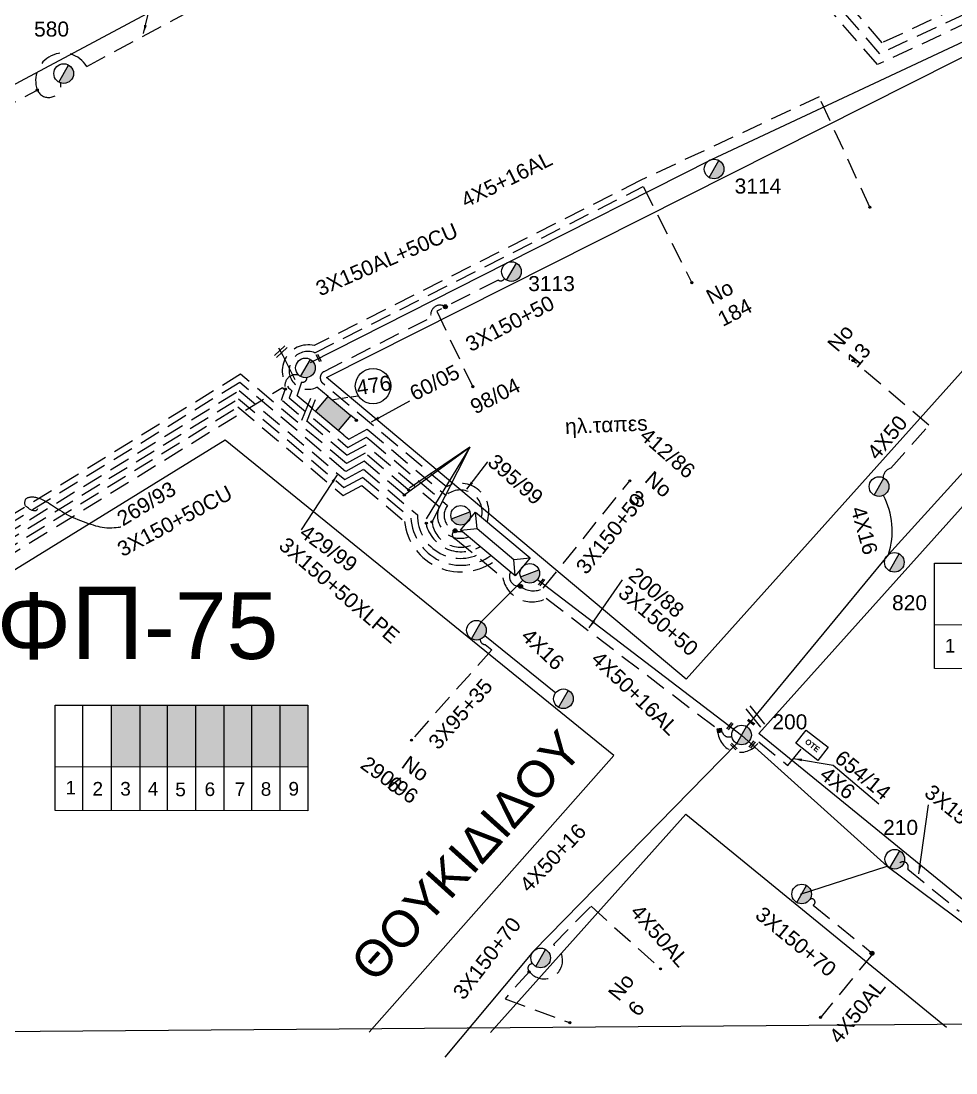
# Model space of a CAD drawing. Header units: millimetres. Extents: x 771 to 3391, y 686 to 1835.
# Drawn here: x 1545.8 to 1658, y 748.3 to 874.5 of the extents above; entities that cross this region are included whole.
import ezdxf

# ---------------------------------------------------------------- set-up
doc = ezdxf.new("R2010")
doc.units = ezdxf.units.MM
doc.linetypes.add('DASHED', pattern=[19.05, 12.7, -6.35])
for name, color, linetype in [('Link Box 4 Διευθύνσεων', 7, 'Continuous'), ('Pillar OTE', 7, 'Continuous'), ('Άγνωστα', 7, 'Continuous'), ('Γυμνά εναέρια ΧΤ και ΦΟΠ (3Φ)   4x50+16AL', 7, 'Continuous'), ('Εναέρια παροχή ΧΤ 4x16', 7, 'SYN_LINE'), ('Επιγραφές - Σχήματα', 7, 'Continuous'), ('Καλωδια Χ.Τ 3x95+35', 7, 'DASHED'), ('Καλώδια ΧΤ   3x150+50CU', 7, 'DASHED'), ('Καλώδια ΧΤ   3x150+70AL', 7, 'DASHED'), ('Καλώδια ΧΤ   3x150AL+50CU', 7, 'DASHED'), ('Μηχανική τομή', 7, 'Continuous'), ('Στύλος ΦΜ', 7, 'Continuous'), ('Στύλος ΦΜ @ 1', 7, 'Continuous'), ('Συνδέσεις', 7, 'Continuous'), ('Τομή', 7, 'Continuous'), ('Υποσταθμός εναέριος 2 στύλων', 7, 'Continuous'), ('Υποσταθμός πόλεως', 7, 'Continuous'), ('Υπόβαθρο ΔΕΗ', 7, 'Continuous'), ('Υπόγεια καλώδια Παροχών ΧΤ   4x50AL', 7, 'DASHED'), ('Υπόγεια καλώδια Παροχών ΧΤ   4x6', 7, 'DASHED')]:
    doc.layers.add(name, color=color, linetype=linetype)
doc.styles.add('arial', font='arial.ttf')
doc.styles.get("Standard").update_dxf_attribs({"font": 'arial.ttf'})
doc.linetypes.add('SYN_LINE', pattern='A,0.5,-0.0001,["/\\/\\/\\/",Standard,S=0.1,R=0,X=0,Y=-0.05],-0.25', length=0.7501)
doc.dimstyles.new('ISO-25', dxfattribs={"dimtxt": 2.5, "dimasz": 2.5, "dimexe": 1.25, "dimexo": 0.625, "dimtad": 1, "dimtxsty": 'Standard', "dimcen": 2.5, "dimadec": 0, "dimazin": 0, "dimtfac": 1, "dimtmove": 0, "dimatfit": 3, "dimfxl": 1, "dimarcsym": 0})

# ---------------------------------------------------------------- blocks, each defined once
blk = doc.blocks.new('LINK BOX 4 ΑΝΑΧΩΡΗΣΕΩΝ')
at = {"layer": 'Link Box 4 Διευθύνσεων', "ltscale": 40}
blk.add_hatch(color=256, dxfattribs=at).paths.add_polyline_path([(-3.54, 0), (-3.54, -4.67), (3.54, -4.67), (3.54, 0)])
for p, q in [((-3.54, 0), (-5.33, 0)), ((5.33, 0), (3.54, 0)), ((-3.54, -4.67), (-5.33, -4.67)), ((5.33, -4.67), (3.54, -4.67))]:
    blk.add_line(p, q, dxfattribs=at)
blk.add_lwpolyline([(-3.54, -4.67), (-3.54, 0), (3.54, 0), (3.54, -4.67)], close=True, dxfattribs=at)
blk = doc.blocks.new('ΥΠΑΡΧΩΝ ΤΣΙΜΕΝΤΕΝΙΟΣ ΣΤΥΛΟΣ')
at = {"layer": 'Στύλος ΦΜ'}
blk.add_hatch(color=7, dxfattribs=at).paths.add_polyline_path([(-1.29, -2.28, 0.574793), (2.62, 0, 0.268822), (1.3, 2.27)])
at = {"layer": 'Στύλος ΦΜ', "color": 7}
blk.add_line((-1.29, -2.28), (1.3, 2.27), dxfattribs=at)
blk.add_circle((0, 0), 2.62, dxfattribs=at)
at = {"layer": 'Στύλος ΦΜ', "flags": 4}
for tag, p in [('ΑΡΙΘΜΟΣ', (-4.68, 8.05)), ('ΤΥΠΟΣ', (-4.91, 3.03))]:
    blk.add_attdef(tag, p, '', height=4, dxfattribs=at)
blk = doc.blocks.new('_ΣΥΝΔΕΣΗ')
at = {"layer": 'Συνδέσεις', "linetype": 'SYN_LINE', "ltscale": 40}
blk.add_hatch(color=256, dxfattribs=at).paths.add_polyline_path([(0.5, -0.01, 1), (-0.5, -0.01, 1)])
at = {"layer": 'Συνδέσεις'}
blk.add_circle((0, -0.01), 0.5, dxfattribs=at)
blk = doc.blocks.new('ΜΗΧΑΝΙΚΗ ΤΟΜΗ')
at = {"layer": 'Μηχανική τομή', "ltscale": 40}
for p, q in [((-1.89, 0.78), (1.89, 0.78)), ((1.89, 0), (-1.89, 0))]:
    blk.add_line(p, q, dxfattribs=at)
blk = doc.blocks.new('ΤΟΜΗ')
at = {"layer": 'Τομή', "ltscale": 40}
for p, q in [((-5.68, 0), (5.68, 0)), ((5.68, -2.33), (-5.68, -2.33))]:
    blk.add_line(p, q, dxfattribs=at)
blk = doc.blocks.new('ΥΠΟΣΤΑΘΜΟΣ ΕΝΑΕΡΙΟΣ ΕΠΙ 2 ΣΤΥΛΩΝ')
at = {"layer": 'Υποσταθμός εναέριος 2 στύλων', "linetype": 'Continuous'}
for points in [[(-11.97, -2.11, 0.574793), (-8.45, -0.07, 0.268822), (-9.64, 1.98)], [(9.68, -2.15, 0.574793), (13.19, -0.1, 0.268822), (12.01, 1.95)]]:
    blk.add_hatch(color=256, dxfattribs=at).paths.add_polyline_path(points)
for p, q in [((-11.97, -2.11), (-9.64, 1.98)), ((9.68, -2.15), (12.01, 1.95))]:
    blk.add_line(p, q, dxfattribs=at)
for centre in [(-10.81, -0.07), (10.84, -0.1)]:
    blk.add_circle(centre, 2.36, dxfattribs=at)
at = {"layer": 'Υποσταθμός πόλεως', "linetype": 'Continuous', "ltscale": 40}
blk.add_lwpolyline([(-8.57, 2.82), (8.57, 2.82), (8.57, -2.82), (-8.57, -2.82)], close=True, dxfattribs=at)
for points in [[(-5.75, 0), (-8.57, 2.82)], [(5.75, 0), (8.57, 2.82)], [(-8.57, -2.82), (-5.75, 0)], [(-5.75, 0), (5.75, 0)], [(8.57, -2.82), (5.75, 0)]]:
    blk.add_lwpolyline(points, dxfattribs=at)
at = {"layer": 'Υποσταθμός εναέριος 2 στύλων', "ltscale": 40, "flags": 1}
for tag, p in [('ΜΕΤΑΣΧΗΜΑΤΙΣΜΟΣ', (14.09, 2.51)), ('ΙΣΧΥΣ', (14.07, -0.28)), ('ΑΡΙΘΜΟΣ', (14.19, -3))]:
    blk.add_attdef(tag, p, '', height=1.8, dxfattribs=at)
blk = doc.blocks.new('τομή_')
at = {"layer": 'Επιγραφές - Σχήματα'}
for p, q in [((-1.29, -0.22), (0.13, 0.75)), ((-1.08, -0.46), (0.34, 0.51)), ((-0.66, 0.62), (-0.29, -0.37))]:
    blk.add_line(p, q, dxfattribs=at)
blk = doc.blocks.new('PILLAR ΟΤΕ')
at = {"layer": 'Pillar OTE', "ltscale": 40}
blk.add_lwpolyline([(-3.31, 2.02), (3.39, 2.02), (3.39, -1.99), (-3.31, -1.99)], close=True, dxfattribs=at)
at = {"layer": 'Pillar OTE', "insert": (-1.81, 0.71), "char_height": 1.3575, "width": 109.961, "attachment_point": 1}
blk.add_mtext('{\\fArial|b1|i0|c161|p34;OTE}', dxfattribs=at)
blk = doc.blocks.new('TSONTA XT1')
at = {"ltscale": 40}
h = blk.add_hatch(color=256, dxfattribs=at)
h.dxf.hatch_style = 1
h.paths.add_polyline_path([(595.96, 2487.66), (597.07, 2488.77), (595.96, 2489.87), (594.85, 2488.77)])
blk.add_lwpolyline([(594.85, 2488.77), (595.96, 2489.87), (597.07, 2488.77), (595.96, 2487.66)], close=True, dxfattribs=at)

msp = doc.modelspace()

# ---------------------------------------------------------------- hatches: boundary and pattern name
at = {"layer": 'Καλώδια ΧΤ   3x150+50CU', "linetype": 'DASHED', "ltscale": 0.2}
h = msp.add_hatch(color=2, dxfattribs=at)
h.dxf.hatch_style = 1
h.paths.add_polyline_path([(1560.06394, 792.39046), (1556.62437, 792.39068), (1556.62391, 785.02696), (1560.06348, 785.02362)])
h = msp.add_hatch(color=6, dxfattribs=at)
h.dxf.hatch_style = 1
h.paths.add_polyline_path([(1563.3615, 792.39026), (1560.06394, 792.39046), (1560.06348, 785.02362), (1563.36103, 785.02042)])
h = msp.add_hatch(color=27, dxfattribs=at)
h.dxf.hatch_style = 1
h.paths.add_polyline_path([(1566.74749, 792.39005), (1563.3615, 792.39026), (1563.36103, 785.02042), (1566.74703, 785.01713)])
h = msp.add_hatch(color=151, dxfattribs=at)
h.dxf.hatch_style = 1
h.paths.add_polyline_path([(1570.14414, 792.38983), (1566.74749, 792.39005), (1566.74703, 785.01713), (1570.14368, 785.01383)])
h = msp.add_hatch(color=85, dxfattribs=at)
h.dxf.hatch_style = 1
h.paths.add_polyline_path([(1573.48118, 792.38962), (1570.14414, 792.38983), (1570.14368, 785.01383), (1573.48072, 785.01059)])
h = msp.add_hatch(color=173, dxfattribs=at)
h.dxf.hatch_style = 1
h.paths.add_polyline_path([(1576.86956, 792.38941), (1573.48118, 792.38962), (1573.48072, 785.01059), (1576.8691, 785.0073)])
h = msp.add_hatch(color=62, dxfattribs=at)
h.dxf.hatch_style = 1
h.paths.add_polyline_path([(1580.18966, 792.3892), (1576.86956, 792.38941), (1576.8691, 785.0073), (1580.1892, 785.00408)])

# ---------------------------------------------------------------- linework, layer by layer
at = {"layer": 'Pillar OTE', "ltscale": 40}
for points in [[(1655.41233, 796.78943), (1655.41312, 809.42971), (1685.74619, 809.42782), (1685.7454, 796.76006), (1655.41233, 796.79036)], [(1655.41266, 802.07215), (1685.74573, 802.04269)], [(1549.85579, 779.75082), (1549.85658, 792.3911), (1580.18966, 792.3892), (1580.18887, 779.72145), (1549.85579, 779.75174)], [(1553.1837, 779.74842), (1553.1845, 792.3909)], [(1556.62358, 779.74499), (1556.62437, 792.39068)], [(1560.06315, 779.74155), (1560.06394, 792.39046)], [(1563.3607, 779.73826), (1563.3615, 792.39026)], [(1566.7467, 779.73488), (1566.74749, 792.39005)], [(1570.14335, 779.73148), (1570.14414, 792.38983)], [(1573.48039, 779.72815), (1573.48118, 792.38962)], [(1576.86877, 779.72477), (1576.86956, 792.38941)], [(1549.85612, 785.03354), (1580.1892, 785.00408)]]:
    msp.add_lwpolyline(points, dxfattribs=at)
at = {"layer": 'Άγνωστα'}
msp.add_lwpolyline([(1547.72471, 815.9741), (1547.65526, 815.81905), (1547.54931, 815.73265), (1547.41576, 815.70371), (1547.2635, 815.72106), (1547.10143, 815.7735), (1546.93845, 815.84985), (1546.78346, 815.93893), (1546.64534, 816.02955), (1546.53107, 816.11269), (1546.43989, 816.18802), (1546.3691, 816.25736), (1546.31601, 816.32254), (1546.27793, 816.38538), (1546.25218, 816.44772), (1546.23605, 816.51137), (1546.22686, 816.57817), (1546.22245, 816.64937), (1546.22283, 816.72389), (1546.22853, 816.80011), (1546.24008, 816.87637), (1546.25802, 816.95105), (1546.28289, 817.0225), (1546.31522, 817.08907), (1546.35554, 817.14913), (1546.40424, 817.2014), (1546.46099, 817.24602), (1546.52533, 817.2835), (1546.59679, 817.31436), (1546.6749, 817.3391), (1546.75918, 817.35823), (1546.84917, 817.37226), (1546.94438, 817.38169), (1547.04443, 817.38686), (1547.14923, 817.38735), (1547.25879, 817.3826), (1547.3731, 817.37201), (1547.49216, 817.35499), (1547.61597, 817.33097), (1547.74453, 817.29936), (1547.87784, 817.25958), (1548.01606, 817.21104), (1548.16011, 817.15313), (1548.31103, 817.08525), (1548.46992, 817.0068), (1548.63783, 816.91717), (1548.81583, 816.81575), (1549.00501, 816.70194), (1549.20642, 816.57513), (1549.42093, 816.43524), (1549.64854, 816.28427), (1549.88902, 816.12473), (1550.14217, 815.95915), (1550.40777, 815.79005), (1550.68561, 815.61995), (1550.97546, 815.45137), (1551.27713, 815.28682), (1551.58989, 815.12843), (1551.91111, 814.97673), (1552.23764, 814.83183), (1552.56635, 814.69388), (1552.8941, 814.563), (1553.21775, 814.43931), (1553.53415, 814.32294), (1553.84018, 814.21403), (1554.13374, 814.11283), (1554.41691, 814.02019), (1554.69283, 813.93709), (1554.96461, 813.86452), (1555.2354, 813.80345), (1555.50831, 813.75487), (1555.78649, 813.71977), (1556.07305, 813.69912), (1556.3686, 813.69316), (1556.66367, 813.6992), (1556.94627, 813.71377), (1557.20438, 813.73343), (1557.42603, 813.75473), (1557.5992, 813.77421), (1557.7119, 813.78843), (1557.75213, 813.79394)], dxfattribs=at)
at = {"layer": 'Άγνωστα', "color": 27, "linetype": 'SYN_LINE', "ltscale": 8}
for points in [[(1601.01871, 802.405), (1606.0014, 807.38668)], [(1601.43096, 800.7574), (1609.96573, 793.89538)]]:
    msp.add_lwpolyline(points, dxfattribs=at)
at = {"layer": 'Άγνωστα', "color": 27}
msp.add_lwpolyline([(1639.33267, 769.71932), (1649.7585, 773.09023)], dxfattribs=at)
at = {"layer": 'Γυμνά εναέρια ΧΤ και ΦΟΠ (3Φ)   4x50+16AL', "color": 62, "linetype": 'Continuous', "ltscale": 0.2}
msp.add_lwpolyline([(1580.51887, 833.51983), (1604.12827, 845.50266), (1628.66798, 857.88644), (1662.15242, 873.55902)], dxfattribs=at)
at = {"layer": 'Γυμνά εναέρια ΧΤ και ΦΟΠ (3Φ)   4x50+16AL', "color": 30, "linetype": 'Continuous', "ltscale": 0.2}
msp.add_lwpolyline([(1688.27784, 850.43179), (1673.45849, 836.43896), (1649.90983, 810.48757), (1632.84553, 789.83445)], dxfattribs=at)
at = {"layer": 'Γυμνά εναέρια ΧΤ και ΦΟΠ (3Φ)   4x50+16AL', "color": 27, "linetype": 'Continuous', "ltscale": 0.2}
msp.add_lwpolyline([(1607.76474, 807.49731), (1632.26224, 788.81127), (1649.7585, 773.09023), (1674.08668, 754.95505)], dxfattribs=at)
at = {"layer": 'Γυμνά εναέρια ΧΤ και ΦΟΠ (3Φ)   4x50+16AL', "color": 151, "linetype": 'Continuous', "ltscale": 0.2}
msp.add_lwpolyline([(1631.67894, 787.7881), (1607.2862, 762.85856), (1596.62466, 750.14099)], dxfattribs=at)
at = {"layer": 'Εναέρια παροχή ΧΤ 4x16', "color": 30, "linetype": 'SYN_LINE', "ltscale": 8}
msp.add_arc((1641.13155, 813.29984), 9.21776, 342.23625, 27.6508293, dxfattribs=at)
at = {"layer": 'Καλωδια Χ.Τ 3x95+35', "color": 27, "linetype": 'DASHED', "ltscale": 0.2}
msp.add_lwpolyline([(1600.9012, 800.30234, 0.480945013), (1601.4956, 799.68815), (1602.28054, 799.05182), (1592.63236, 788.20626)], format="xyb", dxfattribs=at)
at = {"layer": 'Καλώδια ΧΤ   3x150+50CU', "color": 133, "linetype": 'DASHED', "ltscale": 0.2}
msp.add_lwpolyline([(1697.47564, 839.90772), (1703.20784, 847.86485), (1692.69956, 855.43487), (1668.07072, 875.7043, 0.378678034), (1661.93862, 877.85735), (1649.15439, 871.89787), (1621.28586, 904.01467), (1623.55979, 907.31727), (1621.85389, 908.63365), (1625.98583, 913.98823), (1630.07255, 910.83465, 0.348264906), (1632.29262, 913.21321), (1631.59969, 913.74792)], format="xyb", dxfattribs=at)
at = {"layer": 'Καλώδια ΧΤ   3x150+50CU', "color": 85, "linetype": 'DASHED', "ltscale": 0.2}
for points in [[(1696.48101, 840.63307), (1701.58359, 847.71621), (1692.0462, 854.58681), (1667.22492, 875.01462, 0.005404072), (1667.22492, 875.01462, 0.374006017), (1662.5149, 876.95579), (1648.87874, 870.58291), (1621.62531, 901.99086), (1616.54326, 899.0229)], [(1505.51152, 839.10149), (1508.4893, 840.7076), (1536.6806, 806.5693), (1571.80783, 828.18653), (1584.43739, 817.54599), (1586.67888, 818.77722), (1591.80075, 814.45731, 0.588389048), (1602.78699, 809.83582)]]:
    msp.add_lwpolyline(points, format="xyb", dxfattribs=at)
at = {"layer": 'Καλώδια ΧΤ   3x150+50CU', "color": 1, "linetype": 'DASHED', "ltscale": 0.2}
for points in [[(1695.4843, 841.35994), (1699.98959, 847.53776), (1691.39283, 853.73875), (1666.41734, 874.29348, 0.432353796), (1663.09118, 876.05424), (1648.59997, 869.27155), (1621.65986, 900.31841), (1610.87177, 894.01807, -0.332248212), (1609.14259, 897.40373), (1610.765, 898.35123)], [(1599.48824, 812.59705, -0.651176888), (1595.95127, 816.18942), (1587.15928, 823.60481), (1584.91641, 822.37283), (1577.03885, 829.00976), (1577.50461, 830.38528, -0.610853081), (1579.12605, 831.99776)], [(1511.06391, 789.8655), (1577.15439, 830.53745, 0.562564378), (1577.50461, 830.38528)]]:
    msp.add_lwpolyline(points, format="xyb", dxfattribs=at)
at = {"layer": 'Καλώδια ΧΤ   3x150+50CU', "color": 151, "linetype": 'DASHED', "ltscale": 0.2}
for points in [[(1647.67526, 852.15429), (1641.57079, 865.40478), (1620.11027, 855.36006), (1580.9738, 835.54392, 0.800111475), (1578.26235, 830.12871), (1577.97158, 829.27), (1585.01221, 823.33819), (1585.01221, 823.33819), (1585.01221, 823.33819), (1585.01221, 823.33819), (1587.25536, 824.57033), (1587.6317, 824.25503), (1596.9702, 816.37659, 0.663389384), (1598.73066, 813.23119)], [(1597.87544, 813.32637, 0.78381409), (1597.97967, 812.33401), (1603.60949, 807.67343, 0.510202129), (1608.81138, 805.22745), (1629.95882, 789.09675, 0.416892814), (1631.09346, 788.65015)]]:
    msp.add_lwpolyline(points, format="xyb", dxfattribs=at)
at = {"layer": 'Καλώδια ΧΤ   3x150+50CU', "color": 6, "linetype": 'DASHED', "ltscale": 0.2}
for points in [[(1581.94673, 830.01893), (1581.28463, 830.57676, -1.57194746), (1581.04692, 834.68424), (1620.46062, 854.64075), (1626.35298, 843.00346)], [(1584.51782, 824.8008), (1585.10801, 824.30356), (1587.31203, 825.5142), (1596.7821, 817.57994, -0.732090995), (1601.05183, 814.95975)]]:
    msp.add_lwpolyline(points, format="xyb", dxfattribs=at)
at = {"layer": 'Καλώδια ΧΤ   3x150+50CU', "color": 2, "linetype": 'DASHED', "ltscale": 0.2}
msp.add_lwpolyline([(1492.83311, 850.05495, -0.706118592), (1492.19137, 847.97415), (1504.57855, 839.50723), (1508.6878, 841.72361), (1536.85419, 807.61548), (1571.88104, 829.17094), (1584.53319, 818.51136), (1586.77496, 819.74274), (1592.57016, 814.85493, 0.596362535), (1602.1581, 810.36224)], format="xyb", dxfattribs=at)
at = {"layer": 'Καλώδια ΧΤ   3x150+50CU', "color": 173, "linetype": 'DASHED', "ltscale": 0.2}
msp.add_lwpolyline([(1517.50673, 847.38917), (1518.33882, 847.83797, -0.864725201), (1518.7186, 847.13386), (1509.4056, 842.11077), (1537.02778, 808.66165), (1571.95425, 830.15534), (1584.62899, 819.47673), (1586.87104, 820.70826), (1593.36047, 815.23491, 0.612207691), (1601.46378, 810.94341)], format="xyb", dxfattribs=at)
at = {"layer": 'Καλώδια ΧΤ   3x150+50CU', "color": 62, "linetype": 'DASHED', "ltscale": 0.2}
for points in [[(1603.81159, 843.60616, -0.449262243), (1603.06113, 843.4122), (1595.66232, 839.68491), (1600.03044, 830.49641)], [(1601.71626, 814.40358, 0.697146143), (1596.82856, 818.58469), (1581.90297, 831.08972, -0.432616893), (1582.05681, 832.41741), (1594.99265, 838.93407, -0.710129512), (1596.70692, 840.21115)], [(1580.78536, 827.94544), (1578.90432, 829.53024), (1579.46383, 831.18264, 0.546215701), (1580.07104, 831.70767)]]:
    msp.add_lwpolyline(points, format="xyb", dxfattribs=at)
at = {"layer": 'Καλώδια ΧΤ   3x150+50CU', "linetype": 'DASHED', "ltscale": 0.2}
for points in [[(1572.11771, 832.10978), (1537.39043, 810.73526)], [(1592.20914, 818.29908), (1587.0632, 822.63929), (1584.8206, 821.40746), (1572.11771, 832.10978), (1572.11771, 832.10978)], [(1572.02782, 831.13944), (1537.20138, 809.70781)], [(1591.70877, 817.67455), (1586.96712, 821.67378), (1584.7248, 820.44209), (1572.02782, 831.13944), (1572.02782, 831.13944)]]:
    msp.add_lwpolyline(points, dxfattribs=at)
for centre, radius, start, end in [((1598.53325, 814.82301), 3.47003, 185.2709708, 301.6929629), ((1598.6193, 815.16163), 4.35597, 193.4219896, 301.6227146)]:
    msp.add_arc(centre, radius, start, end, dxfattribs=at)
at = {"layer": 'Καλώδια ΧΤ   3x150+50CU', "color": 27, "linetype": 'DASHED', "ltscale": 0.2}
msp.add_arc((1605.57171, 807.83925), 1.18154, 152.6027998, 320.8705455, dxfattribs=at)
at = {"layer": 'Καλώδια ΧΤ   3x150+70AL', "color": 27, "linetype": 'DASHED', "ltscale": 0.2}
for points in [[(1651.2729, 773.46054, -0.80511977), (1652.21065, 772.70423), (1658.39596, 767.66179)], [(1640.4853, 769.10628, -1.030085432), (1640.86555, 768.39704), (1648.01004, 762.55417)]]:
    msp.add_lwpolyline(points, format="xyb", dxfattribs=at)
at = {"layer": 'Καλώδια ΧΤ   3x150+70AL', "color": 151, "linetype": 'DASHED', "ltscale": 0.2}
msp.add_lwpolyline([(1607.20306, 761.35257, 0.737229073), (1606.79546, 760.42869), (1603.87063, 757.15797), (1611.7113, 754.26626)], format="xyb", dxfattribs=at)
at = {"layer": 'Καλώδια ΧΤ   3x150AL+50CU', "color": 62, "linetype": 'DASHED', "ltscale": 0.2}
for points in [[(1547.71396, 866.22893, -0.908616003), (1553.64348, 869.06085), (1589.24377, 888.08978, 0.630689176), (1591.30307, 889.233)], [(1526.09715, 854.6744), (1547.71396, 866.22893, 0.89972424), (1550.52099, 867.08188)]]:
    msp.add_lwpolyline(points, format="xyb", dxfattribs=at)
at = {"layer": 'Καλώδια ΧΤ   3x150AL+50CU', "color": 27, "linetype": 'DASHED', "ltscale": 0.2}
msp.add_lwpolyline([(1605.72986, 806.66834, 0.3088454), (1608.45431, 806.4276), (1618.84782, 819.32853)], format="xyb", dxfattribs=at)
at = {"layer": 'Υπόβαθρο ΔΕΗ'}
for points in [[(887.18759, 748.25165), (2875.29445, 763.38266), (2895.53155, 1762.67838)], [(1495.75881, 851.43859), (1585.76656, 932.88624), (1619.24987, 907.29786), (1618.26229, 906.07647), (1504.65455, 845.3513), (1495.75881, 851.43859)], [(1582.41674, 831.70294), (1663.37246, 872.48591), (1681.4231, 857.77169), (1625.60921, 795.51522), (1582.41674, 831.70294)], [(1634.3315, 788.99576), (1688.71361, 849.55517), (1722.95653, 824.50334), (1667.62916, 761.85057), (1634.3315, 788.99576)], [(1577.20392, 834.35219), (1578.61877, 831.46358)], [(1585.39172, 829.40906), (1586.23516, 829.54041)], [(1583.09513, 829.0514), (1583.97604, 829.18859)], [(1584.31969, 829.2421), (1584.99962, 829.34799)], [(1587.55016, 753.16465), (1616.92825, 786.37157), (1570.25218, 824.21065), (1478.63768, 767.69913), (1478.63768, 767.69913), (1478.63768, 767.69913), (1493.71979, 753.48995)], [(1591.86496, 817.70215), (1599.64881, 823.37198)], [(1599.64881, 823.37198), (1592.41927, 818.44221)], [(1599.64881, 823.37198), (1594.40621, 814.75829)], [(1599.64881, 823.37198), (1595.14429, 814.51406)], [(1643.24946, 785.18502), (1648.75926, 780.54279)], [(1602.11696, 753.10664), (1625.56806, 779.33099), (1656.84867, 753.74922)]]:
    msp.add_lwpolyline(points, dxfattribs=at)
msp.add_circle((1588.01984, 830.69194), 2.12394, dxfattribs=at)
at = {"layer": 'Υπόγεια καλώδια Παροχών ΧΤ   4x50AL', "color": 30, "linetype": 'DASHED', "ltscale": 0.2}
msp.add_lwpolyline([(1649.2599, 819.70244, -0.338117217), (1650.17491, 820.8329), (1654.76498, 825.98197), (1645.61881, 833.7745)], format="xyb", dxfattribs=at)
at = {"layer": 'Υπόγεια καλώδια Παροχών ΧΤ   4x50AL', "color": 151, "linetype": 'DASHED', "ltscale": 0.2}
msp.add_lwpolyline([(1606.79546, 760.42869, 1.219184602), (1609.68295, 763.65764), (1614.1928, 768.26674), (1622.59836, 760.72319)], format="xyb", dxfattribs=at)
at = {"layer": 'Υπόγεια καλώδια Παροχών ΧΤ   4x50AL', "color": 27, "ltscale": 0.2}
msp.add_lwpolyline([(1648.01004, 762.55417), (1641.83494, 755.00344)], dxfattribs=at)
at = {"layer": 'Υπόγεια καλώδια Παροχών ΧΤ   4x6', "color": 151, "linetype": 'DASHED', "ltscale": 0.2}
msp.add_lwpolyline([(1629.41135, 789.08302, 0.706646694), (1634.34257, 787.99676), (1637.83042, 785.15336), (1639.50919, 787.21262)], format="xyb", dxfattribs=at)

# ---------------------------------------------------------------- block references
at = {"layer": 'Link Box 4 Διευθύνσεων', "xscale": 0.4999999999999999, "yscale": 0.4999999999999999, "zscale": 0.4999999999999999, "rotation": 319.8854961079566}
msp.add_blockref('LINK BOX 4 ΑΝΑΧΩΡΗΣΕΩΝ', (1583.9842, 828.30234), dxfattribs=at)
at = {"layer": 'Pillar OTE', "xscale": 0.4999999999999999, "yscale": 0.4999999999999999, "zscale": 0.4999999999999999, "rotation": 322.1116845012512}
msp.add_blockref('PILLAR ΟΤΕ', (1640.70736, 787.58533), dxfattribs=at)
at = {"layer": 'Επιγραφές - Σχήματα', "rotation": 8.785459169345923}
msp.add_blockref('τομή_', (1577.43852, 834.76029), dxfattribs=at)
at = {"layer": 'Μηχανική τομή'}
for p, xscale, yscale, zscale, rotation in [((1581.40511, 834.019), 0.2500000000001928, 0.2500000000001928, 0.2500000000001928, 297.7517472397382), ((1608.34088, 807.08029), 0.249999999999919, 0.249999999999919, 0.249999999999919, 53.21778799700905), ((1633.34315, 790.28078), 0.2500000000001928, 0.2500000000001928, 0.2500000000001928, 324.6234704964245), ((1630.9536, 789.82468), 0.249999999999919, 0.249999999999919, 0.249999999999919, 53.21778799700905), ((1631.25488, 787.3547), 0.2500000000001927, 0.2500000000001927, 0.2500000000001927, 314.9053451246317), ((1633.60101, 787.60833), 0.249999999999919, 0.249999999999919, 0.249999999999919, 53.21778799700905)]:
    msp.add_blockref('ΜΗΧΑΝΙΚΗ ΤΟΜΗ', p, dxfattribs=dict(at, xscale=xscale, yscale=yscale, zscale=zscale, rotation=rotation))
at = {"layer": 'Στύλος ΦΜ @ 1', "ltscale": 40}
ref = msp.add_blockref('ΥΠΑΡΧΩΝ ΤΣΙΜΕΝΤΕΝΙΟΣ ΣΤΥΛΟΣ', (1550.88718, 868.20128), dxfattribs=dict(at, xscale=0.4499999999998181, yscale=0.4499999999998181, zscale=0.4499999999998181))
ref.add_attrib('ΤΥΠΟΣ', '580', (1547.33101, 872.64368), dxfattribs={"layer": 'Στύλος ΦΜ', "height": 1.8, "flags": 4})
ref = msp.add_blockref('ΥΠΑΡΧΩΝ ΤΣΙΜΕΝΤΕΝΙΟΣ ΣΤΥΛΟΣ', (1628.96521, 856.74272), dxfattribs=dict(at, xscale=0.4499999999998181, yscale=0.4499999999998181, zscale=0.4499999999998181))
ref.add_attrib('ΤΥΠΟΣ', '3114', (1631.43253, 853.80104), dxfattribs={"layer": 'Στύλος ΦΜ', "height": 1.8, "flags": 4})
ref = msp.add_blockref('ΥΠΑΡΧΩΝ ΤΣΙΜΕΝΤΕΝΙΟΣ ΣΤΥΛΟΣ', (1604.641, 844.44235), dxfattribs=dict(at, xscale=0.4499999999998181, yscale=0.4499999999998181, zscale=0.4499999999998181))
ref.add_attrib('ΤΥΠΟΣ', '3113', (1606.65511, 842.09641), dxfattribs={"layer": 'Στύλος ΦΜ', "height": 1.8, "flags": 4})
at = {"layer": 'Στύλος ΦΜ @ 1', "ltscale": 40, "xscale": 0.4499999999998181, "yscale": 0.4499999999998181, "zscale": 0.4499999999998181}
for p in [(1579.91226, 832.87469), (1648.77027, 818.63128), (1600.43315, 801.38311), (1610.88362, 793.15739), (1639.48386, 769.72618), (1608.14791, 762.0557)]:
    msp.add_blockref('ΥΠΑΡΧΩΝ ΤΣΙΜΕΝΤΕΝΙΟΣ ΣΤΥΛΟΣ', p, dxfattribs=at)
at = {"layer": 'Στύλος ΦΜ @ 1', "ltscale": 40}
ref = msp.add_blockref('ΥΠΑΡΧΩΝ ΤΣΙΜΕΝΤΕΝΙΟΣ ΣΤΥΛΟΣ', (1650.60827, 809.53925), dxfattribs=dict(at, xscale=0.4499999999998181, yscale=0.4499999999998181, zscale=0.4499999999998181))
ref.add_attrib('ΤΥΠΟΣ', '820', (1650.33177, 803.78716), dxfattribs={"layer": 'Στύλος ΦΜ', "height": 1.8, "flags": 4})
ref = msp.add_blockref('ΥΠΑΡΧΩΝ ΤΣΙΜΕΝΤΕΝΙΟΣ ΣΤΥΛΟΣ', (1632.25997, 788.81257), dxfattribs=dict(at, xscale=0.4499999999998181, yscale=0.4499999999998181, zscale=0.4499999999998181))
ref.add_attrib('ΤΥΠΟΣ', '200', (1635.96521, 789.49531), dxfattribs={"layer": 'Στύλος ΦΜ', "height": 1.8, "flags": 4})
ref = msp.add_blockref('ΥΠΑΡΧΩΝ ΤΣΙΜΕΝΤΕΝΙΟΣ ΣΤΥΛΟΣ', (1650.6635, 773.90257), dxfattribs=dict(at, xscale=0.4499999999998181, yscale=0.4499999999998181, zscale=0.4499999999998181))
ref.add_attrib('ΤΥΠΟΣ', '210', (1649.25966, 776.8259), dxfattribs={"layer": 'Στύλος ΦΜ', "height": 1.8, "flags": 4})
at = {"layer": 'Συνδέσεις'}
for p, xscale, yscale, zscale in [((1547.71396, 866.22893), 0.25, 0.25, 0.25), ((1647.67526, 852.15429), 0.25, 0.25, 0.25), ((1626.30247, 843.10321), 0.25, 0.25, 0.25), ((1596.70692, 840.21115), 0.4777242751394019, 0.4777242751394019, 0.4777242751394019), ((1645.64502, 833.75216), 0.25, 0.25, 0.25), ((1577.48872, 830.33835), 0.25, 0.25, 0.25), ((1600.0062, 830.62176), 0.25, 0.25, 0.25), ((1586.02166, 826.58576), 0.25, 0.25, 0.25), ((1618.84782, 819.32853), 0.25, 0.25, 0.25), ((1592.27752, 818.2414), 0.25, 0.25, 0.25), ((1591.77715, 817.61688), 0.25, 0.25, 0.25), ((1594.41867, 814.23731), 0.25, 0.25, 0.25), ((1595.08843, 814.40553), 0.25, 0.25, 0.25), ((1597.87544, 813.32637), 0.4777242751394019, 0.4777242751394019, 0.4777242751394019), ((1605.72986, 806.66834), 0.4777242751394019, 0.4777242751394019, 0.4777242751394019), ((1592.63236, 788.20626), 0.25, 0.25, 0.25), ((1647.92267, 762.62562), 0.4777242751394019, 0.4777242751394019, 0.4777242751394019), ((1606.75168, 760.37973), 0.25, 0.25, 0.25), ((1622.53901, 760.74508), 0.25, 0.25, 0.25), ((1641.73927, 754.92685), 0.25, 0.25, 0.25), ((1611.65195, 754.28815), 0.25, 0.25, 0.25)]:
    msp.add_blockref('_ΣΥΝΔΕΣΗ', p, dxfattribs=dict(at, xscale=xscale, yscale=yscale, zscale=zscale))
at = {"layer": 'Συνδέσεις', "xscale": 0.3075184835441075, "yscale": 0.3075184835441075, "zscale": 0.3075184835441075, "rotation": 54.01488020215501}
msp.add_blockref('TSONTA XT1', (2141.21852, 191.36808), dxfattribs=at)
at = {"layer": 'Τομή'}
for p, xscale, yscale, zscale, rotation in [((1580.54962, 827.71373), 0.2499999999998873, 0.2499999999998873, 0.2499999999998873, 248.1909067709115), ((1634.14638, 791.21456), 0.2499999999999669, 0.2499999999999669, 0.2499999999999669, 308.1680509152084)]:
    msp.add_blockref('ΤΟΜΗ', p, dxfattribs=dict(at, xscale=xscale, yscale=yscale, zscale=zscale, rotation=rotation))
at = {"layer": 'Υποσταθμός εναέριος 2 στύλων', "xscale": 0.5, "yscale": 0.5, "zscale": 0.5, "rotation": 320.0688496222801}
msp.add_blockref('ΥΠΟΣΤΑΘΜΟΣ ΕΝΑΕΡΙΟΣ ΕΠΙ 2 ΣΤΥΛΩΝ', (1602.71086, 811.7353), dxfattribs=at)

# ---------------------------------------------------------------- texts
at = {"ltscale": 30, "char_height": 1.63441, "width": 11.2572904, "attachment_point": 1}
for s, insert in [('1', (1656.65849, 800.35075)), ('1', (1551.10195, 783.31214)), ('2', (1554.34042, 783.17868)), ('3', (1557.67101, 783.17868)), ('4', (1560.97451, 783.17868)), ('5', (1564.27802, 783.0975)), ('6', (1567.79815, 783.12456)), ('7', (1571.4266, 783.12456)), ('8', (1574.54056, 783.15162)), ('9', (1577.87114, 783.17868))]:
    msp.add_mtext(s, dxfattribs=dict(at, insert=insert))
at = {"ltscale": 40, "insert": (1584.99522, 761.78109), "char_height": 4, "width": 64.8866414, "attachment_point": 1, "rotation": 47.9301614, "style": 'arial'}
msp.add_mtext('{\\H1.083x;ΘOYKIΔIΔOY}', dxfattribs=at)
at = {"layer": 'Άγνωστα', "color": 7, "char_height": 1.8, "attachment_point": 1}
for s, gutter_width, insert, rotation in [('4X5+16AL', 12.5, (1598.36418, 853.65975), 26.6279846), ('3X150+50', 12.5, (1598.91566, 836.3512), 27.430199), ('60/05', 12.5, (1592.19962, 830.47047), 27.430199), ('476', 12.5, (1585.90239, 831.35576), 9.0165632), ('98/04', 12.5, (1599.47505, 828.86571), 27.430199), ('4X50', 12.5, (1647.18079, 822.84107), 50.4055177), ('412/86', 1.87107, (1621.0881, 825.86532), 319.077477), ('395/99', 1.87107, (1602.8226, 822.69761), 319.077477), ('269/93', 1.79318, (1557.05091, 815.36026), 31.3920035), ('3X150+50CU', 12.5, (1557.10238, 811.74037), 28.0358893), ('3X150+50', 12.5, (1612.22356, 809.08699), 51.1769145), ('429/99', 1.66736, (1580.11412, 814.22138), 324.117569), ('3X150+50XLPE', 12.5, (1577.73975, 812.70234), 319.5328439), ('200/88', 12.5, (1619.71651, 809.10332), 319.5328439), ('3X150+50', 12.5, (1618.47431, 807.00018), 319.5328439), ('3X95+35', 12.5, (1594.50612, 788.10825), 48.969831), ('654/14', 12.5, (1644.42955, 787.14748), 320.6551925), ('290/96', 1.66736, (1587.41295, 786.41612), 324.117569), ('4X6', 12.5, (1642.64453, 785.18502), 320.6551925), ('3X150+70', 12.5, (1655.21138, 783.02574), 320.6551925), ('4X50+16', 12.5, (1605.44564, 771.04119), 46.2596131), ('3X150+70', 12.5, (1634.90478, 768.36738), 320.6551925), ('3X150+70', 12.5, (1597.45866, 757.9986), 52.5037237)]:
    msp.add_mtext_dynamic_manual_height_columns(s, width=1.8, gutter_width=gutter_width, heights=[0.04535], dxfattribs=dict(at, insert=insert, rotation=rotation))
at = {"layer": 'Άγνωστα', "color": 7}
note = msp.add_mtext_dynamic_manual_height_columns('No ', width=1.8, gutter_width=1.79318, heights=[0.04535, 0], dxfattribs=dict(at, insert=(1624.60688, 840.38695), char_height=1.8, attachment_point=1, rotation=27.430199))
for column, words in zip(note.columns.linked_columns, ['184']):
    column.text = words
note = msp.add_mtext_dynamic_manual_height_columns('No ', width=1.8, gutter_width=2.19246, heights=[0.04535, 0], dxfattribs=dict(at, insert=(1639.87236, 832.73584), char_height=1.8, attachment_point=1, rotation=50.4055177))
for column, words in zip(note.columns.linked_columns, ['13\\P']):
    column.text = words
note = msp.add_mtext_dynamic_manual_height_columns('ηλ.ταπεs^J', width=1.8, gutter_width=12.5, heights=[0.04535, 0], dxfattribs=dict(at, insert=(1596.74775, 826.13732), char_height=1.8, attachment_point=1, rotation=2.4309439))
for column, words in zip(note.columns.linked_columns, ['\\P\\P']):
    column.text = words
note = msp.add_mtext_dynamic_manual_height_columns('No\\P', width=1.8, gutter_width=1.87107, heights=[0.04535, 0], dxfattribs=dict(at, insert=(1618.90151, 823.0558), char_height=1.8, attachment_point=1, rotation=319.077477))
for column, words in zip(note.columns.linked_columns, ['3']):
    column.text = words
note = msp.add_mtext_dynamic_manual_height_columns('No ', width=1.8, gutter_width=1.66736, heights=[0.04535, 0], dxfattribs=dict(at, insert=(1589.52996, 788.49168), char_height=1.8, attachment_point=1, rotation=324.117569))
for column, words in zip(note.columns.linked_columns, ['6']):
    column.text = words
note = msp.add_mtext_dynamic_manual_height_columns('No\\P', width=1.8, gutter_width=1.87107, heights=[0.04535, 0], dxfattribs=dict(at, insert=(1613.83291, 754.98635), char_height=1.8, attachment_point=1, rotation=51.718799))
for column, words in zip(note.columns.linked_columns, ['6']):
    column.text = words
at = {"layer": 'Γυμνά εναέρια ΧΤ και ΦΟΠ (3Φ)   4x50+16AL', "color": 7, "char_height": 1.8, "attachment_point": 1, "rotation": 316.2596131}
for s, insert in [('4X16', (1606.92047, 801.8031)), ('4X50+16AL', (1615.31756, 799.05931))]:
    msp.add_mtext_dynamic_manual_height_columns(s, width=1.8, gutter_width=12.5, heights=[0.04535], dxfattribs=dict(at, insert=insert))
at = {"layer": 'Εναέρια παροχή ΧΤ 4x16', "color": 7, "insert": (1647.10433, 816.42834), "char_height": 1.8, "attachment_point": 1, "rotation": 285.4758783}
msp.add_mtext_dynamic_manual_height_columns('4X16', width=1.8, gutter_width=12.5, heights=[0.04535], dxfattribs=at)
at = {"layer": 'Καλώδια ΧΤ   3x150AL+50CU', "color": 7, "insert": (1580.94263, 843.10035), "char_height": 1.8, "attachment_point": 1, "rotation": 23.3686894}
msp.add_mtext_dynamic_manual_height_columns('3X150AL+50CU', width=1.8, gutter_width=12.5, heights=[0.04535], dxfattribs=at)
at = {"layer": 'Υπόβαθρο ΔΕΗ', "insert": (1542.84569, 806.60326), "char_height": 8, "attachment_point": 1}
msp.add_mtext_dynamic_manual_height_columns('Φ{\\H1.0833x;Π}-75', width=84.657329, gutter_width=12.5, heights=[0], dxfattribs=at)
at = {"layer": 'Υπόγεια καλώδια Παροχών ΧΤ   4x50AL', "color": 7, "char_height": 1.8, "attachment_point": 1}
for insert, rotation in [((1620.15501, 768.69), 311.4810139), ((1642.62046, 752.76399), 50.8631709)]:
    msp.add_mtext_dynamic_manual_height_columns('4X50AL', width=1.8, gutter_width=12.5, heights=[0.04535], dxfattribs=dict(at, insert=insert, rotation=rotation))

# ---------------------------------------------------------------- leaders
at = {"layer": 'Επιγραφές - Σχήματα', "ltscale": 40}
for points in [[(1560.47907, 873.02489), (1561.69585, 878.25061)], [(1587.82599, 826.40381), (1592.43064, 828.92373)], [(1599.28102, 818.32249), (1601.81598, 821.58209)], [(1583.7268, 820.03801), (1579.38231, 813.42434)], [(1613.97472, 801.66979), (1617.97957, 807.45477)], [(1638.5163, 785.9947), (1643.24946, 785.18502)], [(1653.54491, 772.1535), (1654.70278, 780.42894)]]:
    msp.add_leader(points, dimstyle='ISO-25', override={"dimasz": 1, "dimtad": 0}, dxfattribs=at)

doc.saveas('drawing.dxf')
